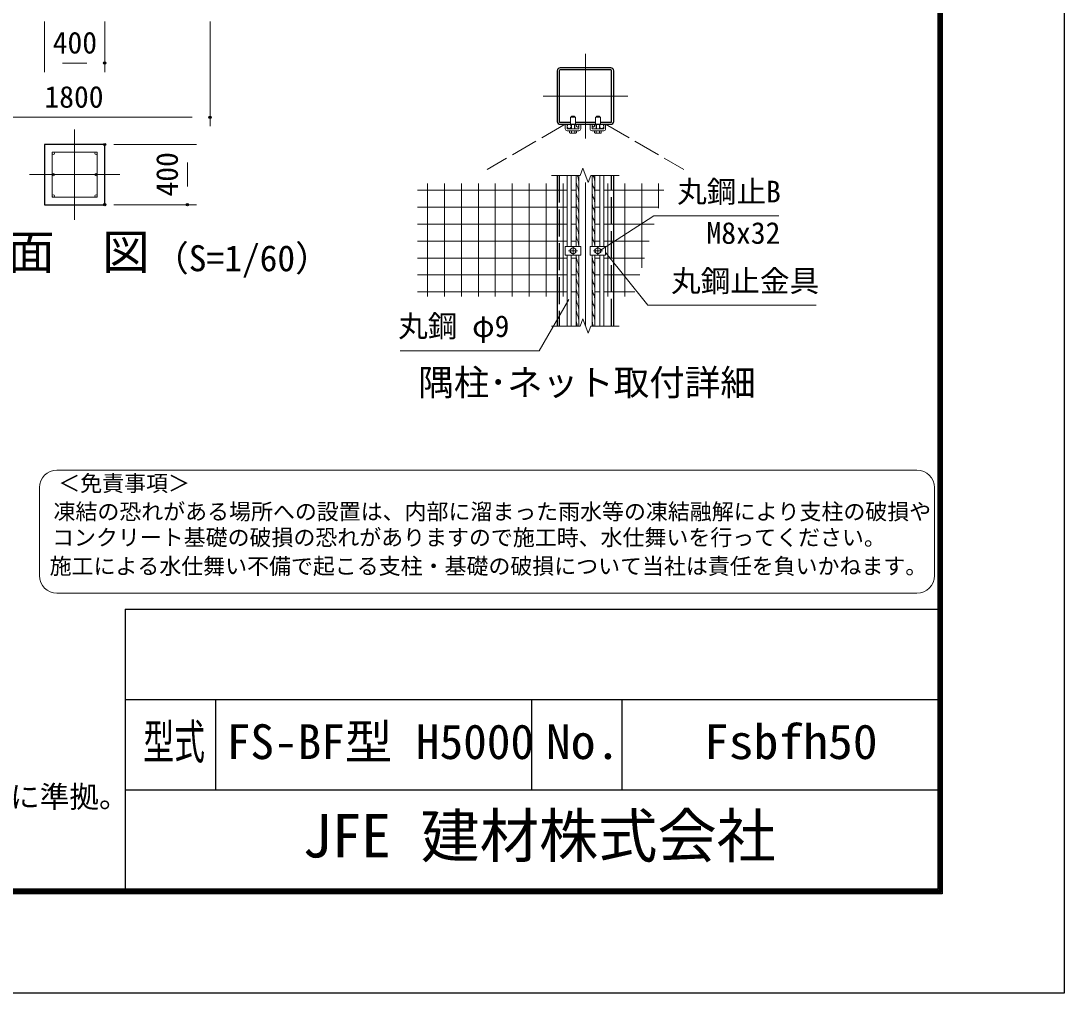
# Model space of a CAD drawing. Units: millimetres, scale not verified. Extents: x -12599 to 12601, y -8909 to 8911.
# Drawn here: x 5668 to 12601, y -8909 to -2451 of the extents above; entities that cross this region are included whole.
import ezdxf
from ezdxf.enums import TextEntityAlignment as Align

# ---------------------------------------------------------------- set-up
doc = ezdxf.new("R2010")
doc.units = ezdxf.units.MM
doc.header["$LTSCALE"] = 30
doc.header["$PDMODE"] = 32
doc.header["$PDSIZE"] = 15
doc.linetypes.add('DASHED', pattern=[7.5, 6, -1.5])
doc.linetypes.add('USER1', pattern=[50.8, 31.75, -6.35, 6.35, -6.35])
for name, color, linetype, lineweight in [('0-0_D-BMK', 2, 'USER1', 13), ('0-1_D-STR1', 1, 'Continuous', 25), ('0-2_D-STR3', 3, 'Continuous', 13), ('0-4_D-STR-DIM', 7, 'Continuous', 13), ('0-7_D-STR-TXT', 7, 'Continuous', 13), ('0-8_D-TTL-TXT', 7, 'Continuous', 13), ('0-9_D-STR2', 7, 'Continuous', 13), ('0-A_D-STR4', 7, 'Continuous', 25), ('0-C_D-TTL', 7, 'Continuous', 25)]:
    doc.layers.add(name, color=color, linetype=linetype, lineweight=lineweight)
doc.layers.add('0-6_Defpoints', color=8, linetype='Continuous')
doc.styles.add('ＭＳ ゴシック', font='')
doc.styles.get('ＭＳ ゴシック').set_extended_font_data('MS Gothic')

msp = doc.modelspace()

# ---------------------------------------------------------------- linework, layer by layer
at = {"layer": '0-0_D-BMK'}
for p, q in [((9419.86, -3231.81), (9419.86, -2669.31)), ((9138.61, -2950.56), (9701.11, -2950.56)), ((6025.15, -3172.07), (6025.15, -3772.07)), ((5725.15, -3472.07), (6325.15, -3472.07)), ((9419.86, -4477.97), (9419.86, -3477.97)), ((9337.36, -4007.97), (9337.36, -3947.97)), ((9502.36, -4007.97), (9502.36, -3947.97)), ((9307.36, -3977.97), (9367.36, -3977.97)), ((9532.36, -3977.97), (9472.36, -3977.97))]:
    msp.add_line(p, q, dxfattribs=at)
at = {"layer": '0-1_D-STR1'}
for p, q in [((9588.16, -2763.06), (9251.56, -2763.06)), ((9232.36, -2782.26), (9232.36, -3118.86)), ((9245.86, -2782.26), (9245.86, -3118.86)), ((9588.16, -2776.56), (9251.56, -2776.56)), ((9593.86, -3118.86), (9593.86, -2782.26)), ((9607.36, -3118.86), (9607.36, -2782.26)), ((9251.56, -3124.56), (9320.65, -3124.56)), ((9251.56, -3138.06), (9588.16, -3138.06)), ((9354.07, -3124.56), (9485.65, -3124.56)), ((9519.07, -3124.56), (9588.16, -3124.56)), ((9232.36, -3477.97), (9232.36, -4477.97)), ((9607.36, -4477.97), (9607.36, -3477.97))]:
    msp.add_line(p, q, dxfattribs=at)
at = {"layer": '0-1_D-STR1', "linetype": 'DASHED'}
for p, q in [((9245.86, -3477.97), (9245.86, -4477.97)), ((9593.86, -4477.97), (9593.86, -3477.97))]:
    msp.add_line(p, q, dxfattribs=at)
at = {"layer": '0-1_D-STR1'}
for centre, radius, start, end in [((9251.56, -2782.26), 19.2, 90, 180), ((9588.16, -2782.26), 19.2, 0, 90), ((9251.56, -2782.26), 5.7, 90, 180), ((9588.16, -2782.26), 5.7, 0, 90), ((9251.56, -3118.86), 19.2, 180, 270), ((9251.56, -3118.86), 5.7, 180, 270), ((9588.16, -3118.86), 19.2, 270, 0), ((9588.16, -3118.86), 5.7, 270, 0)]:
    msp.add_arc(centre, radius, start, end, dxfattribs=at)
at = {"layer": '0-2_D-STR3'}
for p, q in [((9320.56, -3138.06), (9320.86, -3090.96)), ((9353.86, -3090.96), (9320.86, -3090.96)), ((9325.36, -3088.26), (9328.96, -3084.66)), ((9325.36, -3090.96), (9325.36, -3088.26)), ((9325.36, -3088.26), (9349.36, -3088.26)), ((9327.61, -3090.96), (9327.61, -3086.01)), ((9328.96, -3084.66), (9345.76, -3084.66)), ((9349.36, -3088.26), (9345.76, -3084.66)), ((9347.11, -3090.96), (9347.11, -3086.01)), ((9349.36, -3090.96), (9349.36, -3088.26)), ((9353.86, -3090.96), (9354.16, -3138.06)), ((9485.56, -3138.06), (9485.86, -3090.96)), ((9518.86, -3090.96), (9485.86, -3090.96)), ((9490.36, -3088.26), (9493.96, -3084.66)), ((9490.36, -3088.26), (9514.36, -3088.26)), ((9490.36, -3090.96), (9490.36, -3088.26)), ((9492.61, -3090.96), (9492.61, -3086.01)), ((9493.96, -3084.66), (9510.76, -3084.66)), ((9514.36, -3088.26), (9510.76, -3084.66)), ((9512.11, -3090.96), (9512.11, -3086.01)), ((9514.36, -3090.96), (9514.36, -3088.26)), ((9518.86, -3090.96), (9519.16, -3138.06)), ((9285.76, -3138.06), (9298.36, -3138.06)), ((9285.76, -3168.06), (9285.76, -3138.06)), ((9298.36, -3166.56), (9298.36, -3138.06)), ((9298.36, -3180.66), (9376.36, -3180.66)), ((9299.86, -3168.06), (9374.86, -3168.06)), ((9314.84, -3180.66), (9314.84, -3194.47)), ((9314.84, -3180.66), (9359.88, -3180.66)), ((9325.36, -3168.06), (9325.36, -3138.06)), ((9326.1, -3180.66), (9326.1, -3194.47)), ((9327.61, -3168.06), (9327.61, -3138.06)), ((9347.11, -3168.06), (9347.11, -3138.06)), ((9348.62, -3180.66), (9348.62, -3194.47)), ((9349.36, -3168.06), (9349.36, -3138.06)), ((9359.88, -3180.66), (9359.88, -3194.47)), ((9376.36, -3166.56), (9376.36, -3138.06)), ((9376.36, -3138.06), (9388.96, -3138.06)), ((9388.96, -3168.06), (9388.96, -3138.06)), ((9450.76, -3138.06), (9463.36, -3138.06)), ((9450.76, -3168.06), (9450.76, -3138.06)), ((9463.36, -3166.56), (9463.36, -3138.06)), ((9463.36, -3180.66), (9541.36, -3180.66)), ((9464.86, -3168.06), (9539.86, -3168.06)), ((9479.84, -3180.66), (9479.84, -3194.47)), ((9479.84, -3180.66), (9524.88, -3180.66)), ((9490.36, -3168.06), (9490.36, -3138.06)), ((9491.1, -3180.66), (9491.1, -3194.47)), ((9492.61, -3168.06), (9492.61, -3138.06)), ((9512.11, -3168.06), (9512.11, -3138.06)), ((9513.62, -3180.66), (9513.62, -3194.47)), ((9514.36, -3168.06), (9514.36, -3138.06)), ((9524.88, -3180.66), (9524.88, -3194.47)), ((9541.36, -3166.56), (9541.36, -3138.06)), ((9541.36, -3138.06), (9553.96, -3138.06)), ((9553.96, -3168.06), (9553.96, -3138.06)), ((9318.46, -3196.56), (9314.84, -3194.47)), ((9318.46, -3196.56), (9356.26, -3196.56)), ((9356.26, -3196.56), (9359.88, -3194.47)), ((9483.46, -3196.56), (9479.84, -3194.47)), ((9483.46, -3196.56), (9521.26, -3196.56)), ((9521.26, -3196.56), (9524.88, -3194.47)), ((9298.36, -3949.47), (9298.36, -3477.97)), ((9325.36, -3949.47), (9325.36, -3477.97)), ((9358.36, -3949.47), (9358.36, -3477.97)), ((9376.36, -3949.47), (9376.36, -3477.97)), ((9463.36, -3949.47), (9463.36, -3477.97)), ((9481.36, -3949.47), (9481.36, -3477.97)), ((9514.36, -3949.47), (9514.36, -3477.97)), ((9541.36, -3949.47), (9541.36, -3477.97)), ((9285.76, -3949.47), (9388.96, -3949.47)), ((9285.76, -3949.47), (9285.76, -4006.47)), ((9388.96, -3949.47), (9388.96, -4006.47)), ((9553.96, -3949.47), (9450.76, -3949.47)), ((9450.76, -3949.47), (9450.76, -4006.47)), ((9553.96, -3949.47), (9553.96, -4006.47)), ((9285.76, -4006.47), (9388.96, -4006.47)), ((9298.36, -4477.97), (9298.36, -4006.47)), ((9317.86, -3966.71), (9337.36, -3955.46)), ((9317.86, -3989.23), (9317.86, -3966.71)), ((9337.36, -4000.49), (9317.86, -3989.23)), ((9325.36, -4477.97), (9325.36, -4006.47)), ((9337.36, -3955.46), (9356.86, -3966.71)), ((9356.86, -3989.23), (9337.36, -4000.49)), ((9356.86, -3966.71), (9356.86, -3989.23)), ((9358.36, -4477.97), (9358.36, -4006.47)), ((9376.36, -4477.97), (9376.36, -4006.47)), ((9553.96, -4006.47), (9450.76, -4006.47)), ((9463.36, -4477.97), (9463.36, -4006.47)), ((9481.36, -4477.97), (9481.36, -4006.47)), ((9502.36, -3955.46), (9482.86, -3966.71)), ((9482.86, -3966.71), (9482.86, -3989.23)), ((9482.86, -3989.23), (9502.36, -4000.49)), ((9521.86, -3966.71), (9502.36, -3955.46)), ((9502.36, -4000.49), (9521.86, -3989.23)), ((9514.36, -4477.97), (9514.36, -4006.47)), ((9521.86, -3989.23), (9521.86, -3966.71)), ((9541.36, -4477.97), (9541.36, -4006.47))]:
    msp.add_line(p, q, dxfattribs=at)
msp.add_lwpolyline([(5875.15, -3322.07), (5875.15, -3622.07), (6175.15, -3622.07), (6175.15, -3322.07)], close=True, dxfattribs=at)
for points in [[(9358.36, -3521.37), (9364.08, -3549.83), (9371.64, -3563.08), (9376.36, -3590.4)], [(9363.89, -3477.97), (9364.08, -3478.9), (9371.64, -3492.15), (9376.36, -3519.47)], [(9463.36, -3521.37), (9469.08, -3549.83), (9476.64, -3563.08), (9481.36, -3590.4)], [(9468.89, -3477.97), (9469.08, -3478.9), (9476.64, -3492.15), (9481.36, -3519.47)], [(9358.36, -3592.3), (9364.08, -3620.76), (9371.64, -3634.01), (9376.36, -3661.33)], [(9463.36, -3592.3), (9469.08, -3620.76), (9476.64, -3634.01), (9481.36, -3661.33)], [(9358.36, -3663.23), (9364.08, -3691.69), (9371.64, -3704.93), (9376.36, -3732.26)], [(9463.36, -3663.23), (9469.08, -3691.69), (9476.64, -3704.93), (9481.36, -3732.26)], [(9358.36, -3734.16), (9364.08, -3762.62), (9371.64, -3775.86), (9376.36, -3803.19)], [(9463.36, -3734.16), (9469.08, -3762.62), (9476.64, -3775.86), (9481.36, -3803.19)], [(9358.36, -3805.08), (9364.08, -3833.54), (9371.64, -3846.79), (9376.36, -3874.12)], [(9463.36, -3805.08), (9469.08, -3833.54), (9476.64, -3846.79), (9481.36, -3874.12)], [(9358.36, -3876.01), (9364.08, -3904.47), (9371.64, -3917.72), (9376.36, -3945.05)], [(9463.36, -3876.01), (9469.08, -3904.47), (9476.64, -3917.72), (9481.36, -3945.05)], [(9358.36, -4017.87), (9364.08, -4046.33), (9371.64, -4059.58), (9376.36, -4086.9)], [(9463.36, -4017.87), (9469.08, -4046.33), (9476.64, -4059.58), (9481.36, -4086.9)], [(9358.36, -4088.8), (9364.08, -4117.26), (9371.64, -4130.51), (9376.36, -4157.83)], [(9463.36, -4088.8), (9469.08, -4117.26), (9476.64, -4130.51), (9481.36, -4157.83)], [(9358.36, -4159.73), (9364.08, -4188.19), (9371.64, -4201.44), (9376.36, -4228.76)], [(9463.36, -4159.73), (9469.08, -4188.19), (9476.64, -4201.44), (9481.36, -4228.76)], [(9358.36, -4230.66), (9364.08, -4259.12), (9371.64, -4272.36), (9376.36, -4299.69)], [(9463.36, -4230.66), (9469.08, -4259.12), (9476.64, -4272.36), (9481.36, -4299.69)], [(9358.36, -4301.59), (9364.08, -4330.05), (9371.64, -4343.29), (9376.36, -4370.62)], [(9463.36, -4301.59), (9469.08, -4330.05), (9476.64, -4343.29), (9481.36, -4370.62)], [(9358.36, -4372.51), (9364.08, -4400.97), (9371.64, -4414.22), (9376.36, -4441.55)], [(9463.36, -4372.51), (9469.08, -4400.97), (9476.64, -4414.22), (9481.36, -4441.55)], [(9358.36, -4443.44), (9364.08, -4471.9), (9367.54, -4477.97)], [(9463.36, -4443.44), (9469.08, -4471.9), (9472.54, -4477.97)]]:
    msp.add_lwpolyline(points, dxfattribs=at)
for centre, radius in [((9311.86, -3151.56), 13.5), ((9367.36, -3147.06), 9), ((9472.36, -3147.06), 9), ((9527.86, -3151.56), 13.5), ((5883.15, -3330.07), 8), ((6167.15, -3330.07), 8), ((5883.15, -3472.07), 8), ((6167.15, -3472.07), 8), ((5883.15, -3614.07), 8), ((6167.15, -3614.07), 8), ((9337.36, -3977.97), 18.75), ((9502.36, -3977.97), 18.75)]:
    msp.add_circle(centre, radius, dxfattribs=at)
for centre, radius, start, end in [((9298.36, -3168.06), 12.6, 180, 270), ((9299.86, -3166.56), 1.5, 180, 270), ((9299.86, -3166.56), 1.5, 180, 270), ((9374.86, -3166.56), 1.5, 270, 0), ((9376.36, -3168.06), 12.6, 270, 0), ((9463.36, -3168.06), 12.6, 180, 270), ((9464.86, -3166.56), 1.5, 180, 270), ((9464.86, -3166.56), 1.5, 180, 270), ((9539.86, -3166.56), 1.5, 270, 0), ((9541.36, -3168.06), 12.6, 270, 0), ((9320.47, -3186.25), 9.97, 235.61585, 304.38415), ((9337.36, -3158.96), 37.26, 252.4121, 287.5879), ((9354.25, -3186.25), 9.97, 235.61585, 304.38415), ((9485.47, -3186.25), 9.97, 235.61585, 304.38415), ((9502.36, -3158.96), 37.26, 252.4121, 287.5879), ((9519.25, -3186.25), 9.97, 235.61585, 304.38415)]:
    msp.add_arc(centre, radius, start, end, dxfattribs=at)
at = {"layer": '0-4_D-STR-DIM'}
for p, q in [((5825.15, -2455.93), (5825.15, -2791.28)), ((6225.15, -2455.93), (6225.15, -2791.28)), ((6925.15, -2455.93), (6925.15, -3151.28)), ((5945.15, -2731.28), (6105.15, -2731.28)), ((5245.15, -3091.28), (6805.15, -3091.28)), ((6285.15, -3272.07), (6834.53, -3272.07)), ((6774.53, -3392.07), (6774.53, -3552.07)), ((9402.55, -3430.4), (9385.23, -3477.97)), ((9437.17, -3525.54), (9402.55, -3430.4)), ((9194.86, -3477.97), (9385.23, -3477.97)), ((9454.49, -3477.97), (9437.17, -3525.54)), ((9454.49, -3477.97), (9644.86, -3477.97)), ((6285.15, -3672.07), (6834.53, -3672.07)), ((9402.55, -4430.4), (9385.23, -4477.97)), ((9437.17, -4525.54), (9402.55, -4430.4)), ((9194.86, -4477.97), (9385.23, -4477.97)), ((9454.49, -4477.97), (9437.17, -4525.54)), ((9454.49, -4477.97), (9644.86, -4477.97))]:
    msp.add_line(p, q, dxfattribs=at)
at = {"layer": '0-6_Defpoints'}
for p in [(6225.15, -2731.28), (6925.15, -3091.28), (6225.15, -3272.07), (6225.15, -3672.07), (6774.53, -3672.07)]:
    msp.add_point(p, dxfattribs=at)
at = {"layer": '0-7_D-STR-TXT'}
for points in [[(10704.83, -3745.91), (9874.39, -3745.91), (9523.54, -3971.94)], [(10952.08, -4339.7), (9833.82, -4339.7), (9555.21, -3992.2)], [(8188.08, -4642.61), (9112.17, -4642.61), (9310.11, -4302.88)]]:
    msp.add_lwpolyline(points, dxfattribs=at)
at = {"layer": '0-8_D-TTL-TXT', "color": 2}
for p, q in [((11622.1, -5434.86), (5907.69, -5434.86)), ((5790.86, -5551.7), (5790.86, -6135.86)), ((11738.93, -6135.86), (11738.93, -5551.7)), ((5907.69, -6252.69), (11622.1, -6252.69))]:
    msp.add_line(p, q, dxfattribs=at)
for centre, start, end in [((5907.69, -5551.7), 90, 180), ((11622.1, -5551.7), 0, 90), ((5907.69, -6135.86), 180, 270), ((11622.1, -6135.86), 270, 0)]:
    msp.add_arc(centre, 116.83, start, end, dxfattribs=at)
at = {"layer": '0-9_D-STR2', "linetype": 'DASHED'}
for p, q in [((9285.76, -3138.06), (8766.14, -3438.06)), ((9553.96, -3138.06), (10073.58, -3438.06))]:
    msp.add_line(p, q, dxfattribs=at)
at = {"layer": '0-9_D-STR2'}
for p, q in [((8370.88, -4280.78), (8370.88, -3531.78)), ((8483.38, -4280.78), (8483.38, -3531.78)), ((8595.88, -4280.78), (8595.88, -3531.78)), ((8708.38, -4280.78), (8708.38, -3531.78)), ((8820.88, -4280.78), (8820.88, -3531.78)), ((8933.38, -4280.78), (8933.38, -3531.78)), ((9045.88, -4280.78), (9045.88, -3531.78)), ((9158.38, -4280.78), (9158.38, -3531.78)), ((9270.88, -4280.78), (9270.88, -3531.78)), ((9568.84, -4280.78), (9568.84, -3531.78)), ((9681.34, -4280.78), (9681.34, -3531.78)), ((9793.84, -4092.25), (9793.84, -3531.78)), ((9906.34, -3694.49), (9906.34, -3531.78)), ((8303.12, -3576.52), (9298.36, -3576.52)), ((9325.36, -3576.52), (9358.36, -3576.52)), ((9514.36, -3576.52), (9481.36, -3576.52)), ((9939.7, -3576.52), (9541.36, -3576.52)), ((8303.12, -3689.02), (9298.36, -3689.02)), ((9325.36, -3689.02), (9358.36, -3689.02)), ((9514.36, -3689.02), (9481.36, -3689.02)), ((9907.89, -3689.02), (9541.36, -3689.02)), ((8303.12, -3801.52), (9298.36, -3801.52)), ((9325.36, -3801.52), (9358.36, -3801.52)), ((9514.36, -3801.52), (9481.36, -3801.52)), ((9876.07, -3801.52), (9541.36, -3801.52)), ((8303.12, -3914.02), (9298.36, -3914.02)), ((9325.36, -3914.02), (9358.36, -3914.02)), ((9514.36, -3914.02), (9481.36, -3914.02)), ((9844.25, -3914.02), (9541.36, -3914.02)), ((8303.12, -4026.52), (9298.36, -4026.52)), ((9325.36, -4026.52), (9358.36, -4026.52)), ((9514.36, -4026.52), (9481.36, -4026.52)), ((9812.43, -4026.52), (9541.36, -4026.52)), ((8303.12, -4139.02), (9298.36, -4139.02)), ((9325.36, -4139.02), (9358.36, -4139.02)), ((9514.36, -4139.02), (9481.36, -4139.02)), ((9780.61, -4139.02), (9541.36, -4139.02)), ((8303.12, -4251.52), (9298.36, -4251.52)), ((9325.36, -4251.52), (9358.36, -4251.52)), ((9514.36, -4251.52), (9481.36, -4251.52)), ((9748.79, -4251.52), (9541.36, -4251.52))]:
    msp.add_line(p, q, dxfattribs=at)
at = {"layer": '0-A_D-STR4'}
msp.add_lwpolyline([(5825.15, -3272.07), (5825.15, -3672.07), (6225.15, -3672.07), (6225.15, -3272.07)], close=True, dxfattribs=at)
at = {"layer": '0-C_D-TTL'}
for p, q in [((6360.96, -6359.32), (6360.96, -8219.32)), ((6360.96, -6359.32), (11760.96, -6359.32)), ((6360.96, -6959.32), (11760.96, -6959.32)), ((6960.96, -6959.32), (6960.96, -7559.32)), ((9060.96, -6959.32), (9060.96, -7559.32)), ((9660.96, -6959.32), (9660.96, -7559.32)), ((6360.96, -7559.32), (11760.96, -7559.32))]:
    msp.add_line(p, q, dxfattribs=at)
at = {"layer": '0-C_D-TTL', "color": 2}
msp.add_lwpolyline([(-12599.04, 8910.68), (12600.96, 8910.68), (12600.96, -8909.32), (-12599.04, -8909.32)], close=True, dxfattribs=at)
at = {"layer": '0-C_D-TTL'}
for points in [[(-11789.04, 8250.68), (11790.96, 8250.68), (11790.96, -8249.32), (-11789.04, -8249.32)], [(-11781.54, 8243.18), (11783.46, 8243.18), (11783.46, -8241.82), (-11781.54, -8241.82)], [(-11774.04, 8235.68), (11775.96, 8235.68), (11775.96, -8234.32), (-11774.04, -8234.32)], [(-11766.54, 8228.18), (11768.46, 8228.18), (11768.46, -8226.82), (-11766.54, -8226.82)], [(-11759.04, 8220.68), (11760.96, 8220.68), (11760.96, -8219.32), (-11759.04, -8219.32)]]:
    msp.add_lwpolyline(points, close=True, dxfattribs=at)

# ---------------------------------------------------------------- texts
at = {"layer": '0-4_D-STR-DIM', "style": 'ＭＳ ゴシック'}
for s, p in [('400', (5879.65, -2711.04)), ('1800', (5824.45, -3071.04))]:
    msp.add_text(s, height=144.3, dxfattribs=at).set_placement(p, align=Align.BOTTOM_LEFT)
msp.add_text('400', height=144.3, rotation=90, dxfattribs=at).set_placement((6754.29, -3617.57), align=Align.BOTTOM_LEFT)
at = {"layer": '0-7_D-STR-TXT', "style": 'ＭＳ ゴシック'}
for s, p in [('丸鋼止B', (10029.45, -3700.54)), ('M8x32', (10224.38, -3975.13)), ('丸鋼止金具', (9988.88, -4293.95)), ('丸鋼 φ9', (8175.13, -4594.19))]:
    msp.add_text(s, height=144.3, dxfattribs=at).set_placement(p, align=Align.BOTTOM_LEFT)
at = {"layer": '0-8_D-TTL-TXT', "style": 'ＭＳ ゴシック'}
for s, height, p in [('側\u3000面\u3000図', 230.9, (4948.18, -4169.94)), ('（S=1/60）', 173.1, (6547.7, -4166.15)), ('隅柱･ネット取付詳細', 173.1, (8308.79, -4991.13)), ('＜免責事項＞ \u3000\u3000', 106.9, (5916.35, -5608.2)), ('凍結の恐れがある場所への設置は、内部に溜まった雨水等の凍結融解により支柱の破損や', 106.9, (5884.75, -5796.29)), ('コンクリート基礎の破損の恐れがありますので施工時、水仕舞いを行ってください。', 106.9, (5875.14, -5967.85)), ('施工による水仕舞い不備で起こる支柱・基礎の破損について当社は責任を負いかねます。 ', 106.9, (5858.81, -6158.27)), ('FS-BF型 H5000', 230.9, (7035.76, -7423.73)), ('（設計条件）風荷重：昭和57年改正 建築基準法・同施行令に基づく風圧力に準拠。', 144.3, (-996.39, -7720.13)), ('JFE 建材株式会社', 288.6, (7538.1, -8094.83))]:
    msp.add_text(s, height=height, dxfattribs=at).set_placement(p, align=Align.BOTTOM_LEFT)
for s, width, p in [('型式', 0.65, (6481.76, -7423.73)), ('No.', 1.05, (9156.96, -7423.73)), ('Fsbfh50', 1.05, (10206.96, -7423.73))]:
    msp.add_text(s, height=230.9, dxfattribs=dict(at, width=width)).set_placement(p, align=Align.BOTTOM_LEFT)

doc.saveas('drawing.dxf')
